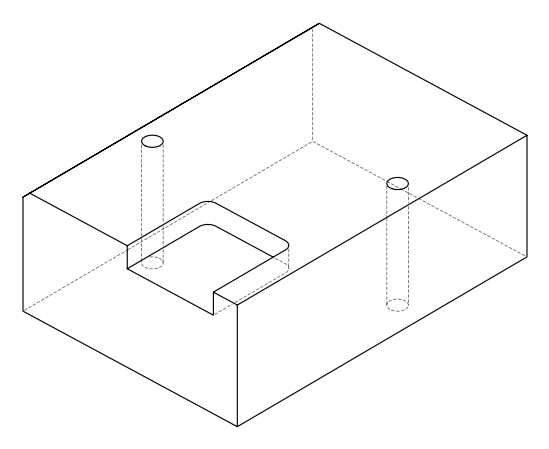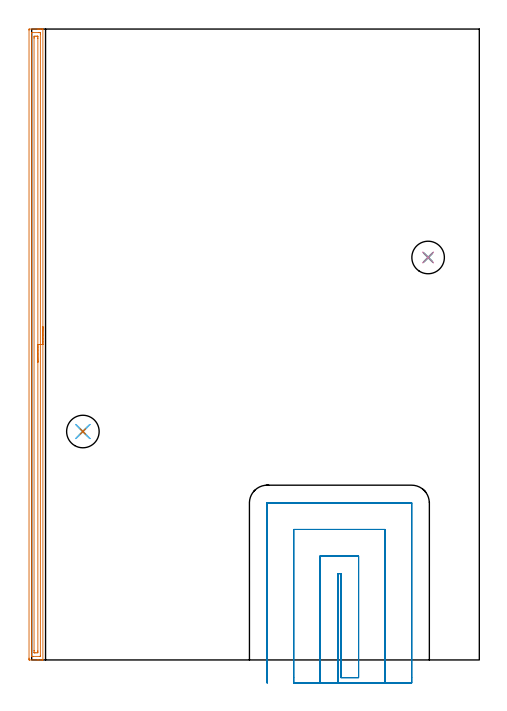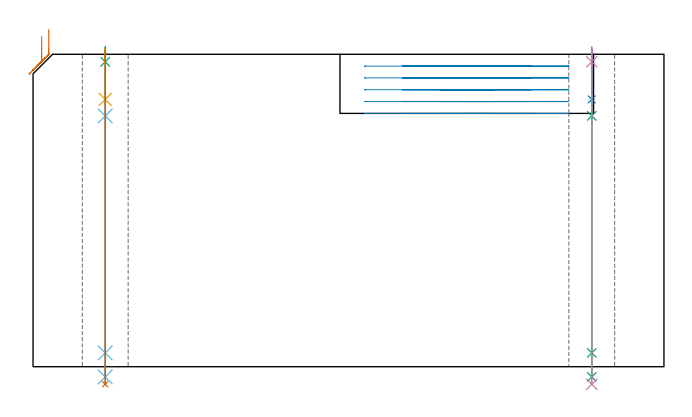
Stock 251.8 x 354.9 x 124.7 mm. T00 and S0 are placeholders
(PLAN: 10 operations, 8 tool changes, 21.6 min)
(1 AREA_MILL | FG_CHAMFER_SURFACE | UGT0205_001 | 8.73 min | 10804 mm3)
(2 MILL_SLOT | SLOT_PARTIAL_RECTANGULAR | UGT0201_135 | Follow Part, ap 4.975, ae 75% | 10.27 min | 233781 mm3)
(3 SPOT_DRILL | STEP1HOLE | NXT0321_9005460120000 | 0.05 min | 181 mm3)
(4 SPOT_DRILL_1 | STEP1HOLE_1 | NXT0321_9005460120000 | 0.05 min | 185 mm3)
(5 DRILL_BLIND_HOLE_INTO_CENTER | STEP1HOLE | NXT0301_128 | 0.08 min | 1733 mm3)
(6 GUN_DRILL_THROUGH_HOLE | STEP1HOLE | UGT0307_008 | 0.62 min | 10197 mm3)
(7 DRILL_TO_ENLARGE_THROUGH_HOLE | STEP1HOLE | UGT0301_252 | 0.54 min | 20654 mm3)
(8 DRILL_BLIND_HOLE_INTO_CENTER_1 | STEP1HOLE_1 | NXT0301_128 | 0.08 min | 1723 mm3)
(9 GUN_DRILL_THROUGH_HOLE_1 | STEP1HOLE_1 | UGT0307_008 | 0.62 min | 10207 mm3)
(10 DRILL_TO_ENLARGE_THROUGH_HOLE_1 | STEP1HOLE_1 | UGT0301_252 | 0.54 min | 20636 mm3)
(TOOL UGT0205_001 | Chamfer Mill 20 x 3 x 45 deg. | D20 FL50 Z2)
(TOOL UGT0201_135 | Carbide End Mill 19.9 | D19.9 FL30 Z4)
(TOOL NXT0321_9005460120000 | NC Spot Drill, 142deg, 12mm, Carbide, Uncoated | D12 PA142 FL30 Z2)
(TOOL NXT0301_128 | Carbide Drill 12mm [861.1-1200-036A1-GP GC34] | D12 PA150 FL37.4 Z2)
(TOOL UGT0307_008 | Gun Drill 11 mm | D11 PA130 FL24 Z1)
(TOOL UGT0301_252 | Twist Drill 18.3 mm | D18.3 PA118 FL135 Z2)
(OP 1 AREA_MILL)
G17 G21 G94 G90
T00 M6
G54
G17 G0 G90 X6.3 Y187.45 S1061 M3
G43 Z134.7 H0
G94 G1 Y187.412 Z133.828 F250.
Y187.298 Z132.963
Y187.109 Z132.112
Y186.847 Z131.28
Y186.513 Z130.474
Y186.11 Z129.7
Y185.642 Z128.964
Y185.11 Z128.272
Y184.521 Z127.629
Y183.878 Z127.039
Y183.186 Z126.508
Y182.45 Z126.04
Y181.676 Z125.637
Y180.87 Z125.303
Y180.038 Z125.041
Y179.186 Z124.852
Y178.322 Z124.738
Y177.45 Z124.7
Y0.168
X6.298 Y0.01 Z124.689
X6.155 Y0.002 Z124.547
X6.005 Y0. Z124.405
X5.692 Z124.091
X5.031 Z123.426
X3.824 Z122.221
X3.277 Z121.671
X-1.109 Y0.001 Z117.288
X-1.327 Y0.004 Z117.07
X-1.492 Y0.01 Z116.905
X-1.497 Y0.22 Z116.902
X-1.499 Y0.615 Z116.901
X-1.5 Y1.013 Z116.9
X-1.499 Y354.285 Z116.901
X-1.497 Y354.68 Z116.902
X-1.492 Y354.89 Z116.905
X-1.109 Y354.9 Z117.288
X3.277 Z121.671
X3.824 Z122.221
X4.154 Z122.55
X4.701 Z123.097
X5.031 Z123.426
X5.692 Z124.091
X6.005 Z124.405
X6.155 Y354.898 Z124.547
X6.298 Y354.89 Z124.688
X6.3 Y354.732 Z124.7
Y177.45
X4.886 Z123.286
X4.885 Y2.401 Z123.285
X4.881 Y2.03 Z123.281
X4.879 Y2.014 Z123.279
X4.853 Y2.009 Z123.253
X4.784 Y2.003 Z123.184
X4.679 Y2.001 Z123.079
X4.548 Y2. Z122.948
X1.039 Z119.439
X0.162 Z118.562
X-0.017 Y2.002 Z118.383
X-0.048 Y2.005 Z118.352
X-0.075 Y2.009 Z118.325
X-0.079 Y2.048 Z118.321
X-0.084 Y2.251 Z118.316
X-0.085 Y2.401 Z118.315
X-0.086 Y3.146 Z118.314
X-0.085 Y352.499 Z118.315
X-0.081 Y352.87 Z118.319
X-0.079 Y352.886 Z118.321
X-0.053 Y352.891 Z118.347
X0.016 Y352.897 Z118.416
X0.121 Y352.899 Z118.521
X0.252 Y352.9 Z118.652
X3.761 Z122.161
X4.638 Z123.038
X4.817 Y352.898 Z123.217
X4.848 Y352.895 Z123.248
X4.875 Y352.891 Z123.275
X4.879 Y352.852 Z123.279
X4.884 Y352.649 Z123.284
X4.885 Y352.499 Z123.285
X4.886 Y351.754 Z123.286
Y177.45
X3.472 Z121.872
X3.471 Y5.08 Z121.871
X3.47 Y4.884 Z121.87
X3.464 Y4.187 Z121.864
X3.454 Y4.007 Z121.854
X2.4 Y4. Z120.8
X1.705 Y4.001 Z120.105
X1.523 Y4.005 Z119.923
X1.346 Y4.01 Z119.746
X1.336 Y4.187 Z119.736
X1.332 Y4.381 Z119.732
X1.329 Y5.08 Z119.729
Y5.278
Y349.82
X1.33 Y350.016 Z119.73
X1.336 Y350.713 Z119.736
X1.346 Y350.893 Z119.746
X2.4 Y350.9 Z120.8
X3.095 Y350.899 Z121.495
X3.277 Y350.895 Z121.677
X3.454 Y350.89 Z121.854
X3.464 Y350.713 Z121.864
X3.468 Y350.519 Z121.868
X3.471 Y349.82 Z121.871
Y349.622
X3.472 Y177.45 Z121.872
Y176.578 Z121.91
Y175.713 Z122.023
Y174.862 Z122.212
Y174.03 Z122.475
Y173.224 Z122.808
Y172.45 Z123.211
Y171.714 Z123.68
Y171.022 Z124.211
Y170.379 Z124.8
Y169.79 Z125.444
Y169.258 Z126.136
Y168.79 Z126.872
Y168.387 Z127.645
Y168.053 Z128.451
Y167.791 Z129.283
Y167.602 Z130.135
Y167.488 Z131.
Y167.45 Z131.872
G0 Z134.7
M5
M2
(OP 2 MILL_SLOT)
G17 G21 G94 G90
T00 M6
G54
G17 G0 G90 X172.25 Y-12.95 S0 M3
G43 Z134.7 H0
Z119.98
G94 G1 Y-9.95 F250.
Y48.55 F500.
X173.95
Y-9.95
X183.9
Y58.5
X162.3
Y-9.95
Y-12.95 F250.
X198.825
Y-9.95
Y73.425 F500.
X147.375
Y-9.95
Y-12.95 F250.
X213.75
Y-9.95
Y88.3 F500.
X213.752 Y88.33
X213.73 Y88.352
X213.7 Y88.35
X132.5
X132.47 Y88.352
X132.448 Y88.33
X132.45 Y88.3
Y-9.95
Y-12.95 F250.
G0 X172.25 Z115.26
G1 Y-9.95
Y48.55 F500.
X173.95
Y-9.95
X183.9
Y58.5
X162.3
Y-9.95
Y-12.95 F250.
X198.825
Y-9.95
Y73.425 F500.
X147.375
Y-9.95
Y-12.95 F250.
X213.75
Y-9.95
Y88.3 F500.
X213.752 Y88.33
X213.73 Y88.352
X213.7 Y88.35
X132.5
X132.47 Y88.352
X132.448 Y88.33
X132.45 Y88.3
Y-9.95
Y-12.95 F250.
G0 X172.25 Z110.54
G1 Y-9.95
Y48.55 F500.
X173.95
Y-9.95
X183.9
Y58.5
X162.3
Y-9.95
Y-12.95 F250.
X198.825
Y-9.95
Y73.425 F500.
X147.375
Y-9.95
Y-12.95 F250.
X213.75
Y-9.95
Y88.3 F500.
X213.752 Y88.33
X213.73 Y88.352
X213.7 Y88.35
X132.5
X132.47 Y88.352
X132.448 Y88.33
X132.45 Y88.3
Y-9.95
Y-12.95 F250.
G0 X172.25 Z105.82
G1 Y-9.95
Y48.55 F500.
X173.95
Y-9.95
X183.9
Y58.5
X162.3
Y-9.95
Y-12.95 F250.
X198.825
Y-9.95
Y73.425 F500.
X147.375
Y-9.95
Y-12.95 F250.
X213.75
Y-9.95
Y88.3 F500.
X213.752 Y88.33
X213.73 Y88.352
X213.7 Y88.35
X132.5
X132.47 Y88.352
X132.448 Y88.33
X132.45 Y88.3
Y-9.95
Y-12.95 F250.
G0 X172.25 Z101.1
G1 Y-9.95
Y48.55 F500.
X173.95
Y-9.95
X183.9
Y58.5
X162.3
Y-9.95
Y-12.95 F250.
X198.825
Y-9.95
Y73.425 F500.
X147.375
Y-9.95
Y-12.95 F250.
X213.75
Y-9.95
Y88.3 F500.
X213.752 Y88.33
X213.73 Y88.352
X213.7 Y88.35
X132.5
X132.47 Y88.352
X132.448 Y88.33
X132.45 Y88.3
Y-9.95
Y-12.95 F250.
G0 Z134.7
M5
M2
(OP 3 SPOT_DRILL)
G17 G21 G94 G90
T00 M6
G54
G17 G0 G90 X28.8 Y128.5 S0 M3
G43 Z134.7 H0
G94 G81 G98 Z121.7 F250. R127.7
G80
M5
M2
(OP 4 SPOT_DRILL_1)
G17 G21 G94 G90
T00 M6
G54
G17 G0 G90 X223. Y226.4 S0 M3
G43 Z134.7 H0
G94 G81 G98 Z121.7 F250. R127.7
G80
M5
M2
(OP 5 DRILL_BLIND_HOLE_INTO_CENTER)
G17 G21 G94 G90
T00 M6
G54
G17 G0 G90 X28.8 Y128.5 S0 M3
G43 Z134.7 H1
G94 G81 G98 Z106.7 F250. R126.7
G80
M5
M2
(OP 6 GUN_DRILL_THROUGH_HOLE)
G17 G21 G94 G90
T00 M6
G54
G17 G0 G90 X28.8 Y128.5 M8
G43 Z134.7 H0
Z119.84
S716 M3
G94 G1 Z100.109 F125. M26
G4 X.084
Z5.5 F250.
G4 X.084
Z-4.065 F125.
G4 X.084
M5
M9
G0 Z119.84
Z134.7
M2
(OP 7 DRILL_TO_ENLARGE_THROUGH_HOLE)
G17 G21 G94 G90
T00 M6
G54
G17 G0 G90 X28.8 Y128.5 S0 M3
G43 Z134.7 H0
G94 G73 G98 Z-6.998 F250. Q16.462 R126.7
G80
M5
M2
(OP 8 DRILL_BLIND_HOLE_INTO_CENTER_1)
G17 G21 G94 G90
T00 M6
G54
G17 G0 G90 X223. Y226.4 S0 M3
G43 Z134.7 H1
G94 G81 G98 Z106.7 F250. R126.7
G80
M5
M2
(OP 9 GUN_DRILL_THROUGH_HOLE_1)
G17 G21 G94 G90
T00 M6
G54
G17 G0 G90 X223. Y226.4 M8
G43 Z134.7 H0
Z119.84
S716 M3
G94 G1 Z100.109 F125. M26
G4 X.084
Z5.5 F250.
G4 X.084
Z-4.065 F125.
G4 X.084
M5
M9
G0 Z119.84
Z134.7
M2
(OP 10 DRILL_TO_ENLARGE_THROUGH_HOLE_1)
G17 G21 G94 G90
T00 M6
G54
G17 G0 G90 X223. Y226.4 S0 M3
G43 Z134.7 H0
G94 G73 G98 Z-6.998 F250. Q16.462 R126.7
G80
M5
M2
